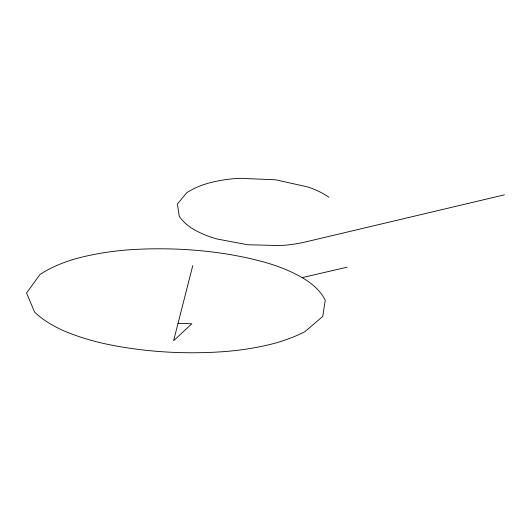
<?xml version="1.0" encoding="UTF-8"?>
<svg xmlns="http://www.w3.org/2000/svg" width="531" height="531" viewBox="0 0 531 531"><rect width="100%" height="100%" fill="white"/><g stroke="black" fill="none" stroke-linecap="round" stroke-linejoin="round"><path stroke-width="0.8" d="M192.78 265.553L173.61 340.716L191.85 323.777L178.051 323.306M504.45 194.824L306.248 241.778A101.972 70.245 -10.6 0 1 279.903 245.554L247.751 244.758L216.967 238.983A102.768 71.546 -9 0 1 194.499 229.837A64.025 43.469 -7 0 1 179.266 216.29L177.394 204.03L186.812 192.687A61.888 40.555 -6.2 0 1 210.907 182.505A93.994 59.777 -6.7 0 1 240.178 178.31L275.635 179.79L307.748 186.952A93.204 58.861 -7.9 0 1 328.948 197.247M302.172 277.62A111.696 61.968 -5.8 0 1 325.224 300.115L322.782 316.41L304.814 331.742A111.862 66.289 -6.8 0 1 266.21 345.376A188.425 119.853 -5.9 0 1 221.341 351.807A322.078 232.08 -5.8 0 1 109.944 344.805A192.328 123.331 -3.2 0 1 67.059 332.16A117.616 70.749 -1.4 0 1 34.628 312.148L26.55 293.032L39.944 274.527A110.806 62.353 -1.5 0 1 81.933 257.123A164.471 88.611 -2.7 0 1 135.996 249.384A233.242 117.955 -3.1 0 1 262.918 261.77A161.324 86.659 -4.3 0 1 302.172 277.62L347.115 267.193"/></g></svg>
